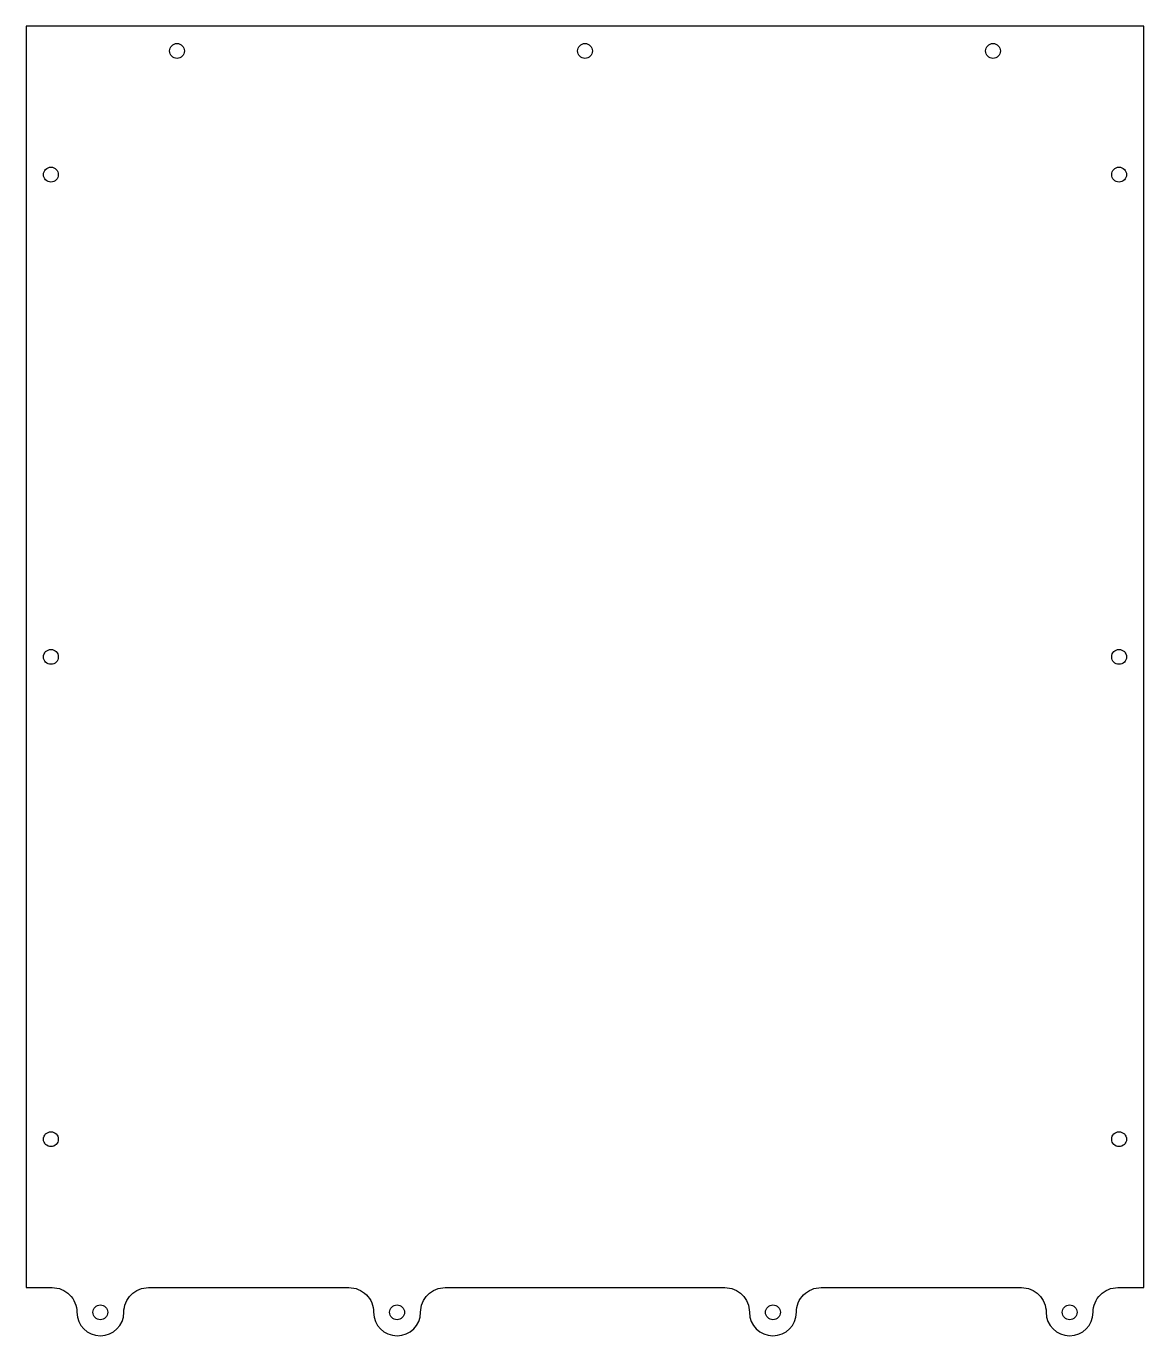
# Model space of a CAD drawing. Header units: millimetres. Extents: x 0 to 452, y -530 to 0.
import ezdxf

# ---------------------------------------------------------------- set-up
doc = ezdxf.new("R2010")
doc.units = ezdxf.units.MM

msp = doc.modelspace()

# ---------------------------------------------------------------- linework, layer by layer
msp.add_lwpolyline([(452, 0), (0, 0), (0, -510), (10.5, -510, -0.414214), (20.5, -520, 1), (39.5, -520, -0.414214), (49.5, -510), (130.5, -510, -0.414214), (140.5, -520, 1), (159.5, -520, -0.414214), (169.5, -510), (282.5, -510, -0.414214), (292.5, -520, 1), (311.5, -520, -0.414214), (321.5, -510), (402.5, -510, -0.414214), (412.5, -520, 1), (431.5, -520, -0.414214), (441.5, -510), (452, -510)], format="xyb", close=True)
for centre in [(61, -10), (226, -10), (391, -10), (10, -60), (442, -60), (10, -255), (442, -255), (10, -450), (442, -450), (30, -520), (150, -520), (302, -520), (422, -520)]:
    msp.add_circle(centre, 3)

doc.saveas('drawing.dxf')
